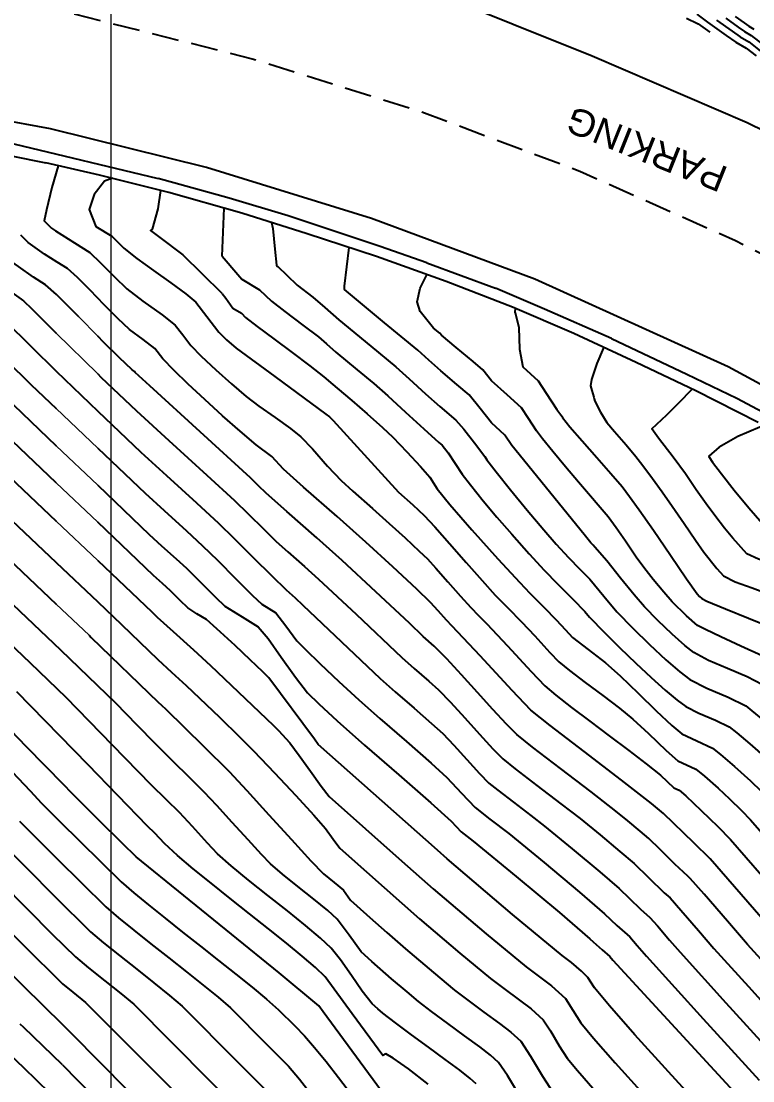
# Model space of a CAD drawing. Extents: x 62300 to 62842, y 108162 to 108784.
# Drawn here: x 62445.81 to 62479.98, y 108600.26 to 108649.77 of the extents above; entities that cross this region are included whole.
import ezdxf

# ---------------------------------------------------------------- set-up
doc = ezdxf.new("R2010")
doc.units = 0
doc.header["$LTSCALE"] = 1.000002
doc.header["$MEASUREMENT"] = 0
doc.linetypes.add('TRATTEGGIATA2', pattern=[0.375, 0.25, -0.125])
for name, color, linetype in [('Bâti', 7, 'Continuous'), ('coordinate', 2, 'Continuous'), ('Couronnement', 7, 'Continuous'), ('curve livello 1m', 2, 'Continuous'), ('curve livello 5m', 7, 'Continuous'), ('Strade', 7, 'Continuous'), ('TEXT035', 1, 'Continuous')]:
    doc.layers.add(name, color=color, linetype=linetype)
doc.styles.add('ARIAL', font='arial.ttf')

msp = doc.modelspace()

# ---------------------------------------------------------------- linework, layer by layer
at = {"layer": 'Bâti', "linetype": 'Continuous'}
for p, q in [((62445.471, 108644.037), (62452.208, 108642.421)), ((62445.34, 108643.473), (62446.968, 108643.143)), ((62449.463, 108642.58), (62446.968, 108643.143)), ((62452.702, 108641.77), (62449.463, 108642.58)), ((62455.527, 108641.498), (62452.208, 108642.421)), ((62456.109, 108640.799), (62452.702, 108641.77)), ((62458.277, 108640.674), (62455.527, 108641.498)), ((62459.162, 108639.84), (62456.109, 108640.799)), ((62462.579, 108639.243), (62458.277, 108640.674)), ((62462.409, 108638.769), (62459.162, 108639.84)), ((62464.761, 108638.476), (62462.579, 108639.243)), ((62465.657, 108637.598), (62462.409, 108638.769)), ((62464.761, 108638.476), (62467.958, 108637.287)), ((62468.753, 108636.411), (62465.657, 108637.598)), ((62470.259, 108636.319), (62467.958, 108637.287)), ((62471.632, 108635.175), (62468.753, 108636.411)), ((62473.379, 108634.944), (62470.259, 108636.319)), ((62474.532, 108633.821), (62471.632, 108635.175)), ((62473.379, 108634.944), (62476.909, 108633.272)), ((62477.316, 108632.497), (62474.532, 108633.821)), ((62476.909, 108633.272), (62479.234, 108632.151)), ((62480.234, 108631.025), (62477.316, 108632.497)), ((62479.234, 108632.151), (62481.819, 108630.776))]:
    msp.add_line(p, q, dxfattribs=at)
at = {"layer": 'coordinate', "linetype": 'Continuous', "lineweight": 0}
msp.add_line((62450, 108735.452), (62450, 108403.974), dxfattribs=at)
at = {"layer": 'Couronnement', "linetype": 'Continuous'}
msp.add_line((62447.171, 108644.735), (62441.599, 108645.783), dxfattribs=at)
at = {"layer": 'curve livello 1m'}
for p, q in [((62455.193, 108638.786), (62455.295, 108641.031)), ((62455.193, 108637.041), (62453.364, 108638.844)), ((62445.915, 108604.683), (62447.744, 108602.889)), ((62447.744, 108601.004), (62445.915, 108602.769)), ((62445.915, 108600.887), (62447.744, 108599.113))]:
    msp.add_line(p, q, dxfattribs=at)
at = {"layer": 'curve livello 1m', "linetype": 'Continuous', "lineweight": 0}
for p, q in [((62448.496, 108635.962), (62449.383, 108635.052)), ((62447.443, 108635.198), (62449.383, 108633.284)), ((62447.443, 108631.665), (62449.383, 108629.817)), ((62449.383, 108628.086), (62447.443, 108629.934)), ((62449.383, 108626.355), (62447.443, 108628.203)), ((62447.443, 108626.414), (62449.383, 108624.574)), ((62448.978, 108621.077), (62447.443, 108622.532))]:
    msp.add_line(p, q, dxfattribs=at)
at = {"layer": 'curve livello 1m', "flags": 128}
for points in [[(62476.882, 108649.908), (62477.408, 108649.663), (62477.437, 108649.642), (62477.97, 108649.261)], [(62478.295, 108649.815), (62479.021, 108649.295), (62479.397, 108649.032), (62479.794, 108648.81), (62480.477, 108648.265)], [(62478.724, 108649.901), (62479.299, 108649.49), (62479.597, 108649.282), (62479.911, 108649.106), (62480.451, 108648.675)], [(62479.153, 108649.987), (62479.576, 108649.684), (62479.796, 108649.531), (62480.027, 108649.402)], [(62427.076, 108645.15), (62427.22, 108644.057), (62427.235, 108643.941), (62427.239, 108643.866), (62428.202, 108643.11), (62433.776, 108638.665), (62434.073, 108638.431), (62434.679, 108637.879), (62435.4, 108637.191), (62436.107, 108636.517), (62436.671, 108636.008), (62437.185, 108635.614), (62437.895, 108635.088), (62438.498, 108634.631), (62439.68, 108633.642), (62441.306, 108632.247), (62441.624, 108631.964), (62442.12, 108631.46), (62447.443, 108626.414)], [(62433.091, 108645.163), (62433.111, 108645.118), (62433.264, 108644.598), (62433.266, 108643.867), (62433.195, 108643.772), (62434.082, 108643.057), (62435.647, 108641.795), (62436.384, 108641.164), (62437.191, 108640.471), (62437.9, 108639.877), (62438.502, 108639.379), (62438.817, 108639.127), (62439.472, 108638.71), (62440.2, 108638.25), (62440.95, 108637.717), (62441.387, 108637.374), (62441.82, 108636.725), (62442.297, 108636.278), (62443.01, 108635.679), (62443.639, 108635.227), (62444.215, 108634.809), (62445.091, 108633.948), (62446.272, 108632.78), (62447.443, 108631.665)], [(62447.541, 108643.014), (62447.239, 108641.99), (62446.984, 108640.961), (62446.882, 108640.442), (62447.223, 108640.095), (62447.405, 108639.965), (62448.296, 108639.413), (62449.01, 108638.963), (62449.517, 108638.483), (62450.167, 108637.817), (62450.74, 108637.263), (62451.492, 108636.69), (62452.39, 108636.047), (62453.006, 108635.562), (62453.358, 108635.108), (62453.738, 108634.61), (62454.222, 108634.119), (62454.894, 108633.485), (62455.631, 108632.82), (62456.315, 108632.235), (62456.915, 108631.781), (62457.667, 108631.247), (62458.385, 108630.736), (62458.879, 108630.351), (62459.414, 108629.784), (62460.125, 108628.978), (62460.749, 108628.302), (62461.299, 108627.808), (62462.217, 108627.001), (62463.005, 108626.301), (62463.746, 108625.622), (62464.405, 108625.008), (62464.785, 108624.643), (62465.184, 108624.208), (62465.742, 108623.574), (62466.329, 108622.906), (62466.814, 108622.368), (62467.168, 108622.008), (62467.564, 108621.606), (62468.523, 108620.578), (62469.626, 108619.383), (62470.266, 108618.707), (62470.784, 108618.272), (62471.508, 108617.709), (62472.365, 108617.063), (62473.282, 108616.378), (62474.187, 108615.699), (62475.006, 108615.069), (62475.667, 108614.534), (62476.289, 108613.955), (62476.54, 108613.838), (62476.849, 108613.571), (62477.577, 108612.888), (62478.351, 108612.135), (62478.94, 108611.539), (62482.597, 108607.329)], [(62452.324, 108641.864), (62452.196, 108640.997), (62451.932, 108640.046), (62451.846, 108639.987), (62452.278, 108639.661), (62453.364, 108638.844)], [(62434.994, 108640.805), (62435.057, 108640.754), (62436.444, 108639.565), (62437.963, 108638.26), (62438.102, 108638.145), (62438.219, 108638.071), (62439.218, 108637.368), (62440.074, 108636.736), (62440.531, 108636.364), (62440.739, 108636.051), (62441.168, 108635.636), (62441.868, 108635.02), (62442.631, 108634.389), (62443.374, 108633.853), (62443.914, 108633.321), (62444.642, 108632.601), (62447.443, 108629.934)], [(62448.496, 108635.962), (62448.133, 108636.335), (62447.465, 108636.995), (62446.946, 108637.457), (62446.946, 108637.457), (62446.379, 108637.811), (62445.677, 108638.31), (62445.062, 108638.747), (62444.471, 108639.257), (62443.959, 108639.746), (62443.959, 108639.746), (62443.58, 108640.213), (62443.175, 108640.497)], [(62457.5, 108640.362), (62457.561, 108640.085), (62457.655, 108639.111), (62457.739, 108638.363), (62457.773, 108638.323), (62457.792, 108638.312), (62458.222, 108637.901), (62458.703, 108637.434), (62459.431, 108636.88), (62459.996, 108636.387), (62460.652, 108635.81), (62462.143, 108634.579), (62463.308, 108633.618), (62463.925, 108633.065), (62464.699, 108632.358), (62465.364, 108631.761), (62466.108, 108631.133), (62466.482, 108630.703), (62466.983, 108630.073), (62467.462, 108629.433), (62467.563, 108629.275), (62467.994, 108628.714), (62468.664, 108627.879), (62469.449, 108626.923), (62470.223, 108625.999), (62470.802, 108625.339), (62471.38, 108624.703), (62471.902, 108624.173), (62472.372, 108623.693), (62473.028, 108622.9), (62473.638, 108622.168), (62474.373, 108621.414), (62475.161, 108620.645), (62475.923, 108619.936), (62476.575, 108619.364), (62477.036, 108619.004), (62477.831, 108618.605), (62478.831, 108618.189), (62479.657, 108617.781), (62479.947, 108617.547), (62480.539, 108617.043)], [(62481.311, 108606.816), (62478.817, 108609.687), (62478, 108610.628), (62477.225, 108611.382), (62475.813, 108612.746), (62475.249, 108613.218), (62473.854, 108614.304), (62472.1, 108615.641), (62470.512, 108616.854), (62469.615, 108617.571), (62469.615, 108617.571), (62468.745, 108618.49), (62467.248, 108620.112), (62465.945, 108621.508), (62465.945, 108621.508), (62465.673, 108621.785), (62465.283, 108622.222), (62464.936, 108622.611), (62464.936, 108622.611), (62464.288, 108623.232), (62463.166, 108624.277), (62461.905, 108625.432), (62461.905, 108625.432), (62460.562, 108626.625), (62458.999, 108628), (62458.063, 108628.84), (62458.063, 108628.84), (62457.523, 108629.432), (62456.783, 108629.975), (62456.035, 108630.609), (62455.215, 108631.331), (62454.385, 108632.085), (62453.604, 108632.816), (62452.933, 108633.467), (62452.433, 108633.985), (62452.433, 108633.985), (62452.051, 108634.482), (62451.5, 108634.9), (62450.868, 108635.37), (62450.868, 108635.37), (62450.33, 108635.874), (62449.692, 108636.518), (62449.035, 108637.195), (62448.437, 108637.795), (62447.978, 108638.21), (62447.978, 108638.21), (62447.495, 108638.514), (62446.892, 108638.888), (62446.892, 108638.888), (62446.142, 108639.421), (62445.795, 108639.773)], [(62447.443, 108628.203), (62443.013, 108632.422), (62443.013, 108632.422), (62442.533, 108632.896), (62442.252, 108633.099), (62441.263, 108633.966), (62439.978, 108635.097), (62439.653, 108635.373), (62438.905, 108635.94), (62438.023, 108636.592), (62437.386, 108637.081), (62437.386, 108637.081), (62436.929, 108637.5), (62436.261, 108638.132), (62435.683, 108638.669), (62435.683, 108638.669), (62435.111, 108639.167), (62434.994, 108639.267)], [(62443.175, 108638.986), (62443.3, 108638.832), (62443.724, 108638.306), (62443.981, 108638.073), (62445.806, 108636.777), (62445.866, 108636.734), (62445.914, 108636.704), (62446.301, 108636.324), (62447.443, 108635.198)], [(62480.436, 108618.767), (62479.715, 108619.14), (62478.808, 108619.523), (62477.912, 108619.903), (62477.223, 108620.266), (62477.223, 108620.266), (62476.81, 108620.595), (62476.218, 108621.128), (62475.553, 108621.765), (62474.924, 108622.406), (62474.924, 108622.406), (62474.44, 108622.968), (62473.81, 108623.745), (62473.159, 108624.549), (62472.61, 108625.195), (62472.61, 108625.195), (62472.521, 108625.286), (62472.417, 108625.403), (62472.107, 108625.785), (62468.724, 108629.949), (62468.408, 108630.431), (62467.782, 108630.998), (62467.252, 108631.665), (62466.74, 108632.307), (62466.74, 108632.307), (62466.164, 108632.796), (62465.407, 108633.432), (62465.407, 108633.432), (62464.857, 108633.929), (62464.334, 108634.401), (62464.334, 108634.401), (62462.784, 108635.681), (62460.911, 108637.227), (62460.908, 108637.347), (62460.913, 108637.393), (62461.137, 108639.189)], [(62455.193, 108638.786), (62455.926, 108637.935), (62456.121, 108637.71), (62456.944, 108637.215), (62457.497, 108636.682), (62458.121, 108636.198), (62458.971, 108635.567), (62459.69, 108635.016), (62460.067, 108634.686), (62460.506, 108634.3), (62461.503, 108633.477), (62462.282, 108632.835), (62462.929, 108632.258), (62463.762, 108631.499), (62464.615, 108630.722), (62465.321, 108630.09), (62465.476, 108629.96), (62465.758, 108629.606), (62466.083, 108629.098), (62466.402, 108628.6), (62466.79, 108628.1), (62467.393, 108627.358), (62468.03, 108626.596), (62468.726, 108625.795), (62469.544, 108624.878), (62470.238, 108624.119), (62470.861, 108623.481), (62471.598, 108622.745), (62472.134, 108622.191), (62472.351, 108621.929), (62473.034, 108621.223), (62473.769, 108620.492), (62474.517, 108619.772), (62475.238, 108619.101), (62475.893, 108618.514), (62476.444, 108618.049), (62476.849, 108617.742), (62477.464, 108617.433), (62478.238, 108617.111), (62478.878, 108616.795), (62479.235, 108616.518), (62479.85, 108615.999), (62480.605, 108615.338)], [(62455.193, 108637.041), (62455.362, 108636.827), (62455.692, 108636.362), (62456.097, 108636.119), (62456.292, 108635.93), (62456.837, 108635.497), (62457.604, 108634.921), (62458.465, 108634.283), (62459.289, 108633.666), (62459.949, 108633.151), (62460.36, 108632.791), (62460.863, 108632.376), (62461.256, 108632.051), (62461.972, 108631.422), (62462.68, 108630.782), (62463.168, 108630.325), (62463.828, 108629.651), (62464.468, 108628.962), (62464.896, 108628.465), (62464.896, 108628.465), (62465.241, 108627.925), (62465.837, 108627.192), (62466.865, 108626.01), (62468.072, 108624.655), (62469.097, 108623.535), (62469.576, 108623.044), (62470.238, 108622.377), (62470.801, 108621.802), (62471.236, 108621.335), (62471.569, 108620.979), (62472.294, 108620.416), (62473.102, 108619.794), (62473.785, 108619.177), (62474.624, 108618.376), (62475.478, 108617.553), (62476.205, 108616.868), (62476.662, 108616.479), (62477.371, 108616.147), (62478.098, 108615.81), (62478.48, 108615.506), (62479.137, 108614.941), (62479.872, 108614.282), (62480.381, 108613.8)], [(62468.891, 108636.352), (62468.873, 108636.164), (62468.881, 108636.162), (62469.052, 108635.459), (62469.085, 108634.439), (62469.236, 108633.614), (62469.951, 108632.966), (62470.333, 108632.388), (62470.828, 108631.631), (62471.061, 108631.308), (62471.091, 108631.254), (62471.439, 108630.822), (62472.017, 108630.158), (62472.699, 108629.388), (62473.36, 108628.635), (62473.875, 108628.024), (62474.229, 108627.557), (62474.68, 108626.938), (62475.339, 108625.991), (62476.143, 108624.813), (62476.892, 108623.716), (62477.388, 108623.014), (62477.497, 108622.883), (62477.596, 108622.79), (62477.845, 108622.674), (62478.702, 108622.317), (62479.781, 108621.883), (62480.743, 108621.494)], [(62480.836, 108605.415), (62479.738, 108606.633), (62479.738, 108606.633), (62478.797, 108607.715), (62477.715, 108608.974), (62477.061, 108609.716), (62477.061, 108609.716), (62476.944, 108609.818), (62476.35, 108610.389), (62475.661, 108611.065), (62475.124, 108611.577), (62475.124, 108611.577), (62474.723, 108611.924), (62474.153, 108612.401), (62473.583, 108612.866), (62473.583, 108612.866), (62472.44, 108613.756), (62471.002, 108614.852), (62469.7, 108615.847), (62468.964, 108616.435), (62468.964, 108616.435), (62468.473, 108616.924), (62467.837, 108617.61), (62467.119, 108618.405), (62466.382, 108619.222), (62465.69, 108619.974), (62465.106, 108620.573), (62465.106, 108620.573), (62464.59, 108621.027), (62463.952, 108621.635), (62460.805, 108624.564), (62459.613, 108625.625), (62458.216, 108626.853), (62457.252, 108627.716), (62457.252, 108627.716), (62456.9, 108628.064), (62456.528, 108628.431), (62456.528, 108628.431), (62451.815, 108632.727), (62451.129, 108633.359), (62451.097, 108633.401), (62450.996, 108633.477), (62450.38, 108634.048), (62449.655, 108634.773), (62449.383, 108635.052)], [(62473.004, 108634.507), (62472.701, 108633.778), (62472.45, 108633.029), (62472.398, 108632.73), (62472.473, 108632.513), (62472.555, 108632.207), (62472.576, 108632.117), (62472.608, 108632.019), (62472.871, 108631.5), (62473.166, 108631.013), (62473.517, 108630.594), (62474.065, 108629.974), (62474.528, 108629.433), (62474.848, 108629.015), (62475.303, 108628.401), (62475.757, 108627.777), (62476.219, 108627.114), (62476.777, 108626.295), (62477.312, 108625.513), (62477.702, 108624.957), (62478.299, 108624.195), (62478.611, 108623.849), (62479.165, 108623.577), (62479.955, 108623.286), (62480.778, 108622.986)], [(62449.383, 108633.284), (62449.53, 108633.139), (62451.191, 108631.557), (62452.708, 108630.17), (62454.488, 108628.559), (62455.778, 108627.375), (62456.407, 108626.757), (62457.137, 108626.027), (62457.72, 108625.456), (62458.259, 108624.974), (62459.039, 108624.288), (62459.705, 108623.696), (62461.462, 108622.06), (62463.585, 108620.039), (62464.166, 108619.526), (62464.847, 108618.935), (62465.302, 108618.528), (62465.86, 108617.951), (62466.526, 108617.221), (62467.214, 108616.457), (62467.838, 108615.777), (62468.312, 108615.299), (62468.887, 108614.84), (62469.903, 108614.064), (62471.025, 108613.209), (62471.918, 108612.514), (62472.848, 108611.754), (62473.781, 108610.974), (62474.436, 108610.408), (62475.113, 108609.755), (62475.841, 108609.05), (62476.121, 108608.805), (62476.621, 108608.238), (62477.447, 108607.276), (62478.166, 108606.45), (62479.778, 108604.661), (62481.377, 108602.911)], [(62482.256, 108623.601), (62481.993, 108623.819), (62481.606, 108624.107), (62481.606, 108624.107), (62480.989, 108624.374), (62480.248, 108624.64), (62479.709, 108624.888), (62479.709, 108624.888), (62479.052, 108625.614), (62478.668, 108626.087), (62478.205, 108626.679), (62477.801, 108627.214), (62477.801, 108627.214), (62477.341, 108627.879), (62476.833, 108628.616), (62476.833, 108628.616), (62476.257, 108629.392), (62475.587, 108630.282), (62475.267, 108630.725), (62475.267, 108630.725), (62475.965, 108631.377), (62476.526, 108631.932), (62477.156, 108632.573)], [(62480.603, 108630.838), (62480.313, 108630.798), (62479.293, 108630.371), (62478.412, 108629.867), (62477.933, 108629.439), (62477.934, 108629.428), (62477.933, 108629.427), (62478.096, 108629.171), (62478.521, 108628.612), (62479.12, 108627.861), (62479.806, 108627.032), (62480.429, 108626.317), (62480.806, 108625.927), (62481.272, 108625.731), (62481.783, 108625.524), (62482.256, 108625.173)], [(62449.383, 108629.817), (62451.594, 108627.711), (62452.482, 108626.899), (62453.524, 108625.956), (62454.28, 108625.263), (62454.976, 108624.58), (62455.838, 108623.715), (62456.612, 108622.942), (62457.043, 108622.532), (62457.708, 108622.12), (62458.164, 108621.518), (62458.682, 108620.817), (62459.072, 108620.421), (62459.775, 108619.744), (62460.655, 108618.915), (62461.576, 108618.063), (62462.568, 108617.182), (62463.805, 108616.107), (62464.957, 108615.104), (62465.694, 108614.439), (62466.38, 108613.699), (62467.01, 108613.027), (62467.705, 108612.487), (62468.586, 108611.809), (62470.238, 108610.46), (62471.895, 108609.075), (62473.059, 108608.07), (62473.634, 108607.515), (62474.242, 108606.982), (62474.584, 108606.589), (62475.021, 108606.085), (62477.663, 108603.153), (62480.284, 108600.284)], [(62449.383, 108628.086), (62451.795, 108625.788), (62452.369, 108625.263), (62453.042, 108624.654), (62453.53, 108624.206), (62454.162, 108623.584), (62454.887, 108622.857), (62455.315, 108622.443), (62456.139, 108621.937), (62456.883, 108621.469), (62457.34, 108620.919), (62457.961, 108620.05), (62458.618, 108619.122), (62459.185, 108618.395), (62459.708, 108617.881), (62460.572, 108617.075), (62461.852, 108615.937), (62463.45, 108614.549), (62464.938, 108613.253), (62465.89, 108612.395), (62466.359, 108611.891), (62466.921, 108611.457), (62468.934, 108609.813), (62470.952, 108608.126), (62472.371, 108606.901), (62472.531, 108606.747), (62472.951, 108606.379), (62473.302, 108606.071), (62473.448, 108605.902), (62480.546, 108598.188)], [(62442.626, 108627.099), (62447.443, 108622.532)], [(62477.852, 108598.696), (62476.042, 108600.673), (62474.479, 108602.409), (62473.287, 108603.764), (62472.593, 108604.6), (62472.593, 108604.6), (62472.281, 108605.095), (62471.979, 108605.388), (62471.523, 108605.785), (62471.523, 108605.785), (62471.076, 108606.12), (62468.762, 108608.036), (62465.709, 108610.636), (62465.709, 108610.636), (62465.257, 108611.036), (62459.687, 108615.972), (62459.504, 108616.223), (62457.384, 108619.082), (62457.09, 108619.373), (62456.504, 108619.933), (62455.801, 108620.593), (62455.801, 108620.593), (62454.945, 108621.381), (62454.465, 108621.808), (62454.465, 108621.808), (62454.017, 108622.085), (62453.587, 108622.354), (62453.587, 108622.354), (62453.235, 108622.699), (62452.781, 108623.15), (62452.781, 108623.15), (62452.411, 108623.488), (62451.997, 108623.865), (62451.997, 108623.865), (62449.383, 108626.355)], [(62469.033, 108599.648), (62468.519, 108600.507), (62468.101, 108601.117), (62468.101, 108601.117), (62467.73, 108601.453), (62467.228, 108601.844), (62466.525, 108602.365), (62465.737, 108602.942), (62464.982, 108603.5), (62464.376, 108603.964), (62464.376, 108603.964), (62463.832, 108604.415), (62463.113, 108605.027), (62463.113, 108605.027), (62462.19, 108605.833), (62461.696, 108606.282), (62461.696, 108606.282), (62461.128, 108607.058), (62460.573, 108607.813), (62460.573, 108607.813), (62460.132, 108608.214), (62459.476, 108608.747), (62458.73, 108609.338), (62458.015, 108609.914), (62457.454, 108610.402), (62457.454, 108610.402), (62457.042, 108610.83), (62456.406, 108611.523), (62455.668, 108612.336), (62454.946, 108613.127), (62454.362, 108613.75), (62454.362, 108613.75), (62453.736, 108614.372), (62452.832, 108615.255), (62452.061, 108616.017), (62452.061, 108616.017), (62451.226, 108616.876), (62450.224, 108617.903), (62447.666, 108620.379), (62442.879, 108624.918)], [(62449.383, 108624.574), (62451.914, 108622.175), (62452.167, 108621.93), (62452.913, 108621.247), (62453.857, 108620.395), (62454.657, 108619.664), (62457.574, 108616.88), (62457.828, 108616.63), (62458.358, 108616.056), (62458.801, 108615.467), (62459.322, 108614.728), (62459.819, 108614.026), (62460.189, 108613.55), (62463.597, 108610.53), (62465.06, 108609.234), (62467.53, 108607.131), (62469.401, 108605.581), (62470.016, 108605.121), (62470.575, 108604.702), (62471.236, 108604.1), (62471.582, 108603.556), (62471.953, 108602.963), (62472.541, 108602.254), (62473.552, 108601.104), (62474.878, 108599.632)], [(62467.055, 108600.122), (62466.782, 108600.371), (62466.294, 108600.753), (62465.619, 108601.256), (62464.84, 108601.828), (62464.04, 108602.415), (62463.299, 108602.965), (62462.701, 108603.425), (62462.701, 108603.425), (62462.464, 108603.624), (62462.199, 108603.859), (62461.742, 108604.442), (62461.232, 108605.181), (62460.728, 108605.91), (62460.288, 108606.465), (62460.288, 108606.465), (62459.797, 108606.925), (62459.09, 108607.517), (62458.243, 108608.196), (62457.332, 108608.916), (62456.434, 108609.632), (62455.624, 108610.299), (62454.979, 108610.872), (62454.979, 108610.872), (62454.509, 108611.37), (62453.812, 108612.137), (62453.206, 108612.79), (62453.206, 108612.79), (62452.594, 108613.395), (62451.888, 108614.089), (62451.888, 108614.089), (62450.082, 108615.946), (62447.916, 108618.168), (62446.25, 108619.781), (62443.132, 108622.737)], [(62448.978, 108621.077), (62449.082, 108620.978), (62452.207, 108617.953), (62452.37, 108617.805), (62452.56, 108617.624), (62454.32, 108615.902), (62455.517, 108614.71), (62456.351, 108613.821), (62457.381, 108612.693), (62458.434, 108611.532), (62459.341, 108610.543), (62459.93, 108609.932), (62460.422, 108609.526), (62460.859, 108609.161), (62461.194, 108608.705), (62461.484, 108608.433), (62462.09, 108607.891), (62462.889, 108607.188), (62463.762, 108606.429), (62465.064, 108605.32), (62466.051, 108604.503), (62466.666, 108604.035), (62467.428, 108603.475), (62468.159, 108602.937), (62468.678, 108602.536), (62469.146, 108602.111), (62469.607, 108601.417), (62470.164, 108600.473), (62470.673, 108599.687)], [(62464.822, 108600.103), (62463.894, 108600.817), (62463.19, 108601.325), (62462.848, 108601.522), (62462.848, 108601.522), (62462.701, 108601.437), (62461.273, 108603.383), (62460.002, 108605.117), (62459.553, 108605.549), (62458.94, 108606.083), (62458.198, 108606.695), (62457.364, 108607.364), (62456.475, 108608.068), (62455.569, 108608.784), (62454.681, 108609.492), (62453.85, 108610.169), (62453.111, 108610.792), (62452.503, 108611.341), (62452.503, 108611.341), (62452.051, 108611.83), (62451.715, 108612.161), (62448.938, 108615.017), (62445.608, 108618.433)], [(62445.106, 108614.989), (62446.232, 108613.815), (62446.761, 108613.237), (62447.596, 108612.397), (62450.476, 108609.562), (62451.067, 108609.051), (62451.76, 108608.478), (62452.529, 108607.859), (62453.348, 108607.209), (62454.191, 108606.546), (62455.03, 108605.885), (62455.841, 108605.241), (62456.596, 108604.632), (62457.27, 108604.073), (62457.835, 108603.581), (62458.592, 108602.822), (62459.05, 108602.366), (62459.514, 108601.822), (62460.048, 108601.158), (62460.631, 108600.412), (62461.238, 108599.625)], [(62445.738, 108612.393), (62447.489, 108610.632), (62449.765, 108608.393), (62450.361, 108607.88), (62451.076, 108607.295), (62451.869, 108606.663), (62452.699, 108606.009), (62453.526, 108605.358), (62454.308, 108604.734), (62455.006, 108604.162), (62455.579, 108603.667), (62457.27, 108601.969), (62458.295, 108600.95), (62458.807, 108600.343), (62459.409, 108599.582)], [(62444.715, 108611.55), (62447.382, 108608.867), (62449.053, 108607.223), (62449.658, 108606.708), (62450.4, 108606.11), (62451.208, 108605.473), (62452.011, 108604.839), (62452.739, 108604.251), (62453.322, 108603.753), (62455.949, 108601.117), (62457.54, 108599.534)], [(62443.691, 108610.706), (62447.275, 108607.102), (62448.341, 108606.053), (62448.956, 108605.539), (62449.716, 108604.936), (62450.47, 108604.339), (62451.065, 108603.839), (62454.627, 108600.265), (62456.784, 108598.118)], [(62445.34, 108605.258), (62445.915, 108604.683)], [(62445.743, 108602.931), (62445.915, 108602.769)], [(62447.744, 108602.889), (62448.166, 108602.469), (62449.475, 108601.142), (62450.778, 108599.821)], [(62444.657, 108602.074), (62445.915, 108600.887)], [(62447.744, 108601.004), (62448.459, 108600.279), (62449.243, 108599.485)]]:
    msp.add_lwpolyline(points, dxfattribs=at)
at = {"layer": 'curve livello 5m'}
for p, q in [((62447.443, 108633.413), (62449.383, 108631.548)), ((62447.443, 108624.473), (62449.383, 108622.633)), ((62445.915, 108606.597), (62447.744, 108604.79))]:
    msp.add_line(p, q, dxfattribs=at)
at = {"layer": 'curve livello 5m', "flags": 128}
for points in [[(62477.371, 108650.089), (62477.866, 108649.729), (62478.743, 108649.1), (62479.198, 108648.783), (62479.678, 108648.514), (62480.137, 108648.142)], [(62450.074, 108642.427), (62449.697, 108642.296), (62449.223, 108641.669), (62448.983, 108640.975), (62448.983, 108640.975), (62449.299, 108640.18), (62450.042, 108639.716), (62450.611, 108639.156), (62451.218, 108638.679), (62451.992, 108638.116), (62452.798, 108637.541), (62453.5, 108637.025), (62453.961, 108636.643), (62453.961, 108636.643), (62454.48, 108635.972), (62455.042, 108635.236), (62455.042, 108635.236), (62455.403, 108634.885), (62455.846, 108634.495), (62455.846, 108634.495), (62457.652, 108633.165), (62460.047, 108631.409), (62460.047, 108631.409), (62460.208, 108631.287), (62460.214, 108631.281), (62460.223, 108631.274), (62460.229, 108631.268), (62460.261, 108631.239), (62460.38, 108631.111), (62463.435, 108627.764), (62464.106, 108627.169), (62464.635, 108626.676), (62465.129, 108626.14), (62465.818, 108625.362), (62466.591, 108624.479), (62467.34, 108623.63), (62467.955, 108622.952), (62467.955, 108622.952), (62468.535, 108622.362), (62469.182, 108621.704), (62469.182, 108621.704), (62469.798, 108621.044), (62470.506, 108620.277), (62470.917, 108619.843), (62470.917, 108619.843), (62471.423, 108619.428), (62472.15, 108618.874), (62472.972, 108618.26), (62473.759, 108617.664), (62474.385, 108617.164), (62474.385, 108617.164), (62475.109, 108616.494), (62475.935, 108615.7), (62476.476, 108615.217), (62476.476, 108615.217), (62477.319, 108614.824), (62477.723, 108614.493), (62478.361, 108613.927), (62478.361, 108613.927), (62478.889, 108613.431), (62479.452, 108612.884), (62479.879, 108612.45), (62479.879, 108612.45), (62482.912, 108608.959)], [(62480.429, 108620.12), (62479.42, 108620.57), (62478.486, 108620.998), (62477.769, 108621.34), (62477.409, 108621.528), (62476.885, 108621.978), (62476.211, 108622.644), (62475.821, 108623.086), (62475.331, 108623.677), (62474.887, 108624.24), (62474.542, 108624.732), (62474.04, 108625.47), (62473.604, 108626.1), (62473.222, 108626.614), (62472.854, 108627.046), (62472.304, 108627.678), (62471.835, 108628.224), (62471.835, 108628.224), (62471.235, 108628.947), (62470.648, 108629.664), (62470.168, 108630.26), (62469.886, 108630.624), (62469.506, 108631.206), (62469.18, 108631.698), (62468.512, 108632.307), (62467.783, 108632.964), (62467.372, 108633.48), (62466.923, 108633.867), (62466.131, 108634.527), (62465.45, 108635.103), (62465.36, 108635.184), (62465.073, 108635.421), (62464.454, 108636.2), (62464.301, 108636.656), (62464.444, 108637.286), (62464.764, 108637.92)], [(62445.055, 108635.766), (62446.268, 108634.574), (62447.443, 108633.413)], [(62449.383, 108631.548), (62451.392, 108629.634), (62451.392, 108629.634), (62452.595, 108628.534), (62454.006, 108627.258), (62455.029, 108626.319), (62455.029, 108626.319), (62455.765, 108625.6), (62456.651, 108624.715), (62457.516, 108623.851), (62458.189, 108623.197), (62458.189, 108623.197), (62458.605, 108622.828), (62458.973, 108622.485), (62462.581, 108619.051), (62463.283, 108618.427), (62464.16, 108617.665), (62464.976, 108616.955), (62465.498, 108616.484), (62465.498, 108616.484), (62466.014, 108615.945), (62466.627, 108615.268), (62467.216, 108614.619), (62467.661, 108614.163), (62467.661, 108614.163), (62468.074, 108613.834), (62468.804, 108613.276), (62469.611, 108612.661), (62470.252, 108612.161), (62470.252, 108612.161), (62471.543, 108611.107), (62472.838, 108610.025), (62473.748, 108609.239), (62473.748, 108609.239), (62474.225, 108608.779), (62474.737, 108608.283), (62474.737, 108608.283), (62475.181, 108607.893), (62475.526, 108607.502), (62476.097, 108606.838), (62476.593, 108606.268), (62476.593, 108606.268), (62478.721, 108603.907), (62480.831, 108601.598)], [(62442.373, 108629.279), (62447.443, 108624.473)], [(62449.383, 108622.633), (62450.498, 108621.576), (62452.187, 108619.941), (62452.834, 108619.352), (62453.513, 108618.734), (62453.513, 108618.734), (62455.067, 108617.252), (62455.067, 108617.252), (62456.023, 108616.317), (62456.672, 108615.67), (62456.672, 108615.67), (62457.645, 108614.651), (62458.633, 108613.593), (62459.477, 108612.667), (62460.023, 108612.043), (62460.023, 108612.043), (62460.375, 108611.558), (62460.692, 108611.127), (62460.692, 108611.127), (62461.937, 108610.024), (62464.411, 108607.831), (62466.297, 108606.226), (62467.726, 108605.042), (62467.726, 108605.042), (62468.349, 108604.572), (62469.085, 108604.032), (62469.627, 108603.619), (62469.627, 108603.619), (62470.191, 108603.106), (62470.53, 108602.596), (62470.939, 108601.902), (62471.313, 108601.325), (62471.313, 108601.325), (62471.796, 108600.743), (62472.625, 108599.8)], [(62463.203, 108599.014), (62459.92, 108603.49), (62459.716, 108603.768), (62457.86, 108605.309), (62451.188, 108610.732), (62450.541, 108611.351), (62449.42, 108612.455), (62448.161, 108613.711), (62447.795, 108614.088), (62446.058, 108615.869), (62443.491, 108618.534)], [(62442.668, 108609.863), (62445.915, 108606.597)], [(62447.744, 108604.79), (62448.225, 108604.4), (62448.809, 108603.925), (62448.809, 108603.925), (62453.306, 108599.413), (62456.029, 108596.702), (62456.516, 108596.091), (62457.013, 108595.468), (62457.013, 108595.468), (62458.328, 108594.13), (62459.562, 108592.875), (62460.102, 108592.218), (62460.774, 108591.398), (62460.774, 108591.398), (62462.187, 108589.755), (62463.53, 108588.195), (62465.643, 108585.738), (62465.854, 108585.492), (62466.049, 108585.265), (62469.492, 108581.629)]]:
    msp.add_lwpolyline(points, dxfattribs=at)
at = {"layer": 'Strade', "linetype": 'Continuous', "flags": 128}
for points in [[(62465.106, 108651.13), (62472.482, 108648.147), (62479.72, 108645.041), (62486.386, 108641.764), (62486.942, 108641.252), (62487.275, 108640.665), (62488.124, 108636.948), (62488.838, 108635.257), (62490.381, 108633.547), (62495.573, 108630.227), (62503.081, 108625.033), (62510.962, 108618.738), (62518.006, 108612.044), (62524.466, 108605.084), (62530.1, 108598.06), (62534.28, 108592.248), (62535.713, 108590.207), (62537.329, 108587.882), (62542.387, 108580.75), (62547.672, 108573.468), (62554.369, 108564.095), (62559.483, 108557.245), (62561.502, 108554.718)], [(62556.907, 108550.065), (62553.964, 108553.96), (62549.12, 108560.369), (62542.669, 108569.606), (62537.389, 108577.165), (62532.362, 108584.423), (62529.353, 108588.776), (62524.187, 108595.986), (62517.766, 108603.766), (62510.975, 108610.819), (62503.339, 108617.66), (62495.918, 108623.366), (62487.456, 108628.94), (62478.832, 108633.619), (62469.806, 108637.707), (62462.179, 108640.556), (62454.459, 108642.927), (62447.181, 108644.738)]]:
    msp.add_lwpolyline(points, dxfattribs=at)
at = {"layer": 'Strade', "color": 2, "linetype": 'TRATTEGGIATA2', "ltscale": 5, "flags": 128}
msp.add_lwpolyline([(62448.291, 108650.104), (62456.606, 108648.014), (62464.373, 108645.587), (62471.903, 108642.764), (62479.171, 108639.525), (62484.787, 108636.691), (62490.119, 108633.745)], dxfattribs=at)

# ---------------------------------------------------------------- texts
at = {"layer": 'TEXT035', "style": 'ARIAL'}
msp.add_text('PARKING', height=1.25, rotation=158.1738, dxfattribs=at).set_placement((62478.896, 108642.909))

doc.saveas('drawing.dxf')
